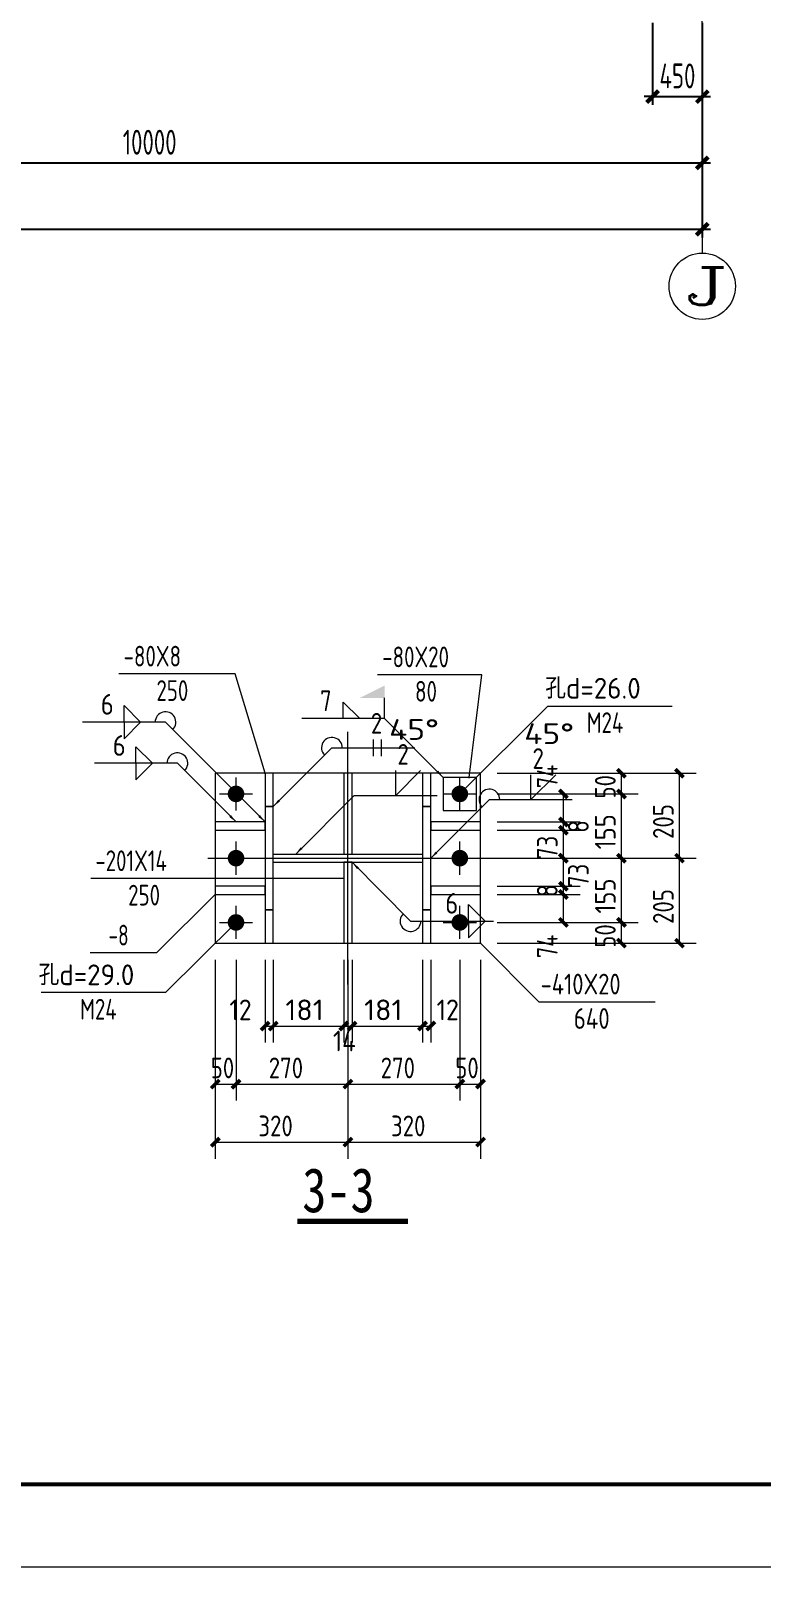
# Model space of a CAD drawing. Header units: millimetres. Extents: x 19781 to 898973, y -947928 to -267362.
# Drawn here: x 649270 to 662490, y -500940 to -473137 of the extents above; entities that cross this region are included whole.
import ezdxf

# ---------------------------------------------------------------- set-up
doc = ezdxf.new("R2010")
doc.units = ezdxf.units.MM
doc.header["$LTSCALE"] = 100
doc.linetypes.add('DOTE', pattern=[2.42, 2, -0.2, 0.02, -0.2])
doc.layers.get('0').update_dxf_attribs({"lineweight": 18})
for name, color, linetype, lineweight in [('10', 7, 'Continuous', 18), ('1000', 2, 'Continuous', 18), ('AXIS', 3, 'Continuous', 18), ('AXIS_TEXT', 7, 'Continuous', 18), ('BORDER', 7, 'Continuous', 18), ('DIM', 3, 'Continuous', 18), ('DOTE', 1, 'DOTE', 18), ('TDB_文字', 3, 'Continuous', 18), ('TDB_细实线', 1, 'Continuous', 18), ('尺寸标注', 253, 'Continuous', 18), ('焊缝标注', 253, 'Continuous', 18), ('编号标注', 253, 'Continuous', 18), ('螺栓孔标注', 253, 'Continuous', 18), ('钢板标注', 253, 'Continuous', 18)]:
    doc.layers.add(name, color=color, linetype=linetype, lineweight=lineweight)
doc.styles.add('_TCH_AXIS', font='complex.shx', dxfattribs={"bigfont": 'gbcbig.shx'})
doc.styles.add('COMPLEX', font='complex.shx', dxfattribs={"bigfont": 'gbcbig.shx'})
doc.styles.get("Standard").update_dxf_attribs({"font": 'tssdeng.shx', "bigfont": 'hztxt.shx'})
doc.styles.add('TDB_仿宋字', font='', dxfattribs={"width": 0.8})
doc.styles.add('TSSD_REIN', font='tssdeng.shx', dxfattribs={"width": 0.7, "bigfont": 'hztxt.shx'})
doc.styles.get('TDB_仿宋字').set_extended_font_data('宋体')
doc.dimstyles.new('TSSD_100_100', dxfattribs={"dimtxt": 300, "dimasz": 100, "dimexe": 100, "dimexo": 250, "dimgap": 100, "dimtad": 1, "dimdec": 0, "dimzin": 0, "dimdsep": 46, "dimtxsty": 'TSSD_REIN', "dimblk": 'ARCHTICK', "dimcen": 0, "dimdle": 100, "dimclrt": 7, "dimadec": 0, "dimazin": 0, "dimtfac": 1, "dimtdec": 0, "dimtix": 1, "dimtmove": 2, "dimatfit": 3, "dimfxl": 1, "dimtolj": 1, "dimtzin": 0, "dimarcsym": 0})

# ---------------------------------------------------------------- blocks, each defined once
blk = doc.blocks.new('_AXISO')
blk.add_circle((0, 0), 0.5)
at = {"layer": 'AXIS_TEXT', "style": 'COMPLEX', "width": 1.04167}
blk.add_attdef('A', (-0.25, -0.28), '', height=0.56, dxfattribs=at)
blk = doc.blocks.new('_ArchTick_0')
at = {"color": 0, "linetype": 'ByBlock'}
blk.add_lwpolyline([(-0.71, -0.71, 0.5, 0.5, 0), (0.71, 0.71, 0.5, 0.5, 0)], format="xyseb", dxfattribs=at)
blk = doc.blocks.new('*X557')
at = {"layer": 'DIM', "color": 0, "lineweight": -2, "ltscale": 100, "transparency": 16777216}
for p, q in [((581423, -475010), (581423, -476879)), ((661423, -475010), (661423, -476879)), ((581273, -476729), (661573, -476729))]:
    blk.add_line(p, q, dxfattribs=at)
at = {"layer": 'DIM', "color": 0, "lineweight": -2, "ltscale": 100, "transparency": 16777216, "xscale": 150, "yscale": 150, "zscale": 150, "rotation": 180}
blk.add_blockref('_ArchTick_0', (581423, -476729), dxfattribs=at)
at = {"layer": 'DIM', "color": 0, "lineweight": -2, "ltscale": 100, "transparency": 16777216, "xscale": 150, "yscale": 150, "zscale": 150}
blk.add_blockref('_ArchTick_0', (661423, -476729), dxfattribs=at)
at = {"layer": 'DIM', "color": 7, "ltscale": 100, "transparency": 16777216, "insert": (621423, -476354), "char_height": 450, "width": 4230, "attachment_point": 5, "style": 'TSSD_REIN'}
blk.add_mtext('40000', dxfattribs=at)
blk = doc.blocks.new('_ARCHTICK')
at = {"color": 0, "linetype": 'ByBlock', "const_width": 0.5}
blk.add_lwpolyline([(-0.5, -0.5), (0.5, 0.5)], dxfattribs=at)
blk = doc.blocks.new('*X562')
at = {"layer": 'DIM', "color": 0, "lineweight": -2, "ltscale": 100, "transparency": 16777216}
for p, q in [((641423, -473810), (641423, -475679)), ((661423, -473810), (661423, -475679)), ((641273, -475529), (661573, -475529))]:
    blk.add_line(p, q, dxfattribs=at)
at = {"layer": 'DIM', "color": 0, "lineweight": -2, "ltscale": 100, "transparency": 16777216, "xscale": 150, "yscale": 150, "zscale": 150, "rotation": 180}
blk.add_blockref('_ArchTick_0', (641423, -475529), dxfattribs=at)
at = {"layer": 'DIM', "color": 0, "lineweight": -2, "ltscale": 100, "transparency": 16777216, "xscale": 150, "yscale": 150, "zscale": 150}
blk.add_blockref('_ArchTick_0', (661423, -475529), dxfattribs=at)
at = {"layer": 'DIM', "color": 7, "ltscale": 100, "transparency": 16777216, "insert": (651423, -475154), "char_height": 450, "width": 4095, "attachment_point": 5, "style": 'TSSD_REIN'}
blk.add_mtext('10000', dxfattribs=at)
blk = doc.blocks.new('*X565')
at = {"layer": 'DIM', "color": 0, "lineweight": -2, "ltscale": 100, "transparency": 16777216}
for p, q in [((660523, -472992), (660523, -474479)), ((661423, -472992), (661423, -474479)), ((660523, -474329), (660373, -474329)), ((660523, -474329), (661423, -474329)), ((661423, -474329), (661573, -474329))]:
    blk.add_line(p, q, dxfattribs=at)
at = {"layer": 'DIM', "color": 0, "lineweight": -2, "ltscale": 100, "transparency": 16777216, "xscale": 150, "yscale": 150, "zscale": 150}
blk.add_blockref('_ArchTick_0', (660523, -474329), dxfattribs=at)
at = {"layer": 'DIM', "color": 0, "lineweight": -2, "ltscale": 100, "transparency": 16777216, "xscale": 150, "yscale": 150, "zscale": 150, "rotation": 180}
blk.add_blockref('_ArchTick_0', (661423, -474329), dxfattribs=at)
at = {"layer": 'DIM', "color": 7, "ltscale": 100, "transparency": 16777216, "insert": (660973, -473954), "char_height": 450, "width": 2430, "attachment_point": 5, "style": 'TSSD_REIN'}
blk.add_mtext('450', dxfattribs=at)
blk = doc.blocks.new('A$C64347DD6')
at = {"layer": '焊缝标注'}
for points in [[(4154, 6346), (3854, 6346), (4154, 6496)], [(4861, 5388), (4801, 5469), (4779, 5448)], [(2811, 5038), (2892, 5098), (2871, 5119)], [(2361, 4850), (2301, 4932), (2279, 4911)], [(2711, 4850), (2651, 4932), (2629, 4911)], [(3081, 4463), (3162, 4523), (3141, 4544)], [(4711, 4413), (4792, 4473), (4771, 4494)], [(3761, 4363), (3821, 4281), (3842, 4303)]]:
    blk.add_hatch(color=256, dxfattribs=at).paths.add_polyline_path(points, flags=0)
at = {"layer": '10', "color": 7, "linetype": 'ByBlock'}
for p, q in [((2361, 4988), (2361, 5388)), ((5061, 4988), (5061, 5388)), ((2161, 5188), (2561, 5188)), ((4861, 5188), (5261, 5188)), ((2361, 4213), (2361, 4613)), ((5061, 4213), (5061, 4613)), ((2161, 4413), (2561, 4413)), ((4861, 4413), (5261, 4413)), ((2361, 3438), (2361, 3838)), ((5061, 3438), (5061, 3838)), ((2161, 3638), (2561, 3638)), ((4861, 3638), (5261, 3638))]:
    blk.add_line(p, q, dxfattribs=at)
at = {"layer": '10'}
for points in [[(2411, 5188, 100, 100, 1), (2311, 5188, 100, 100, 1)], [(5111, 5188, 100, 100, 1), (5011, 5188, 100, 100, 1)], [(2411, 4413, 100, 100, 1), (2311, 4413, 100, 100, 1)], [(5111, 4413, 100, 100, 1), (5011, 4413, 100, 100, 1)], [(2411, 3638, 100, 100, 1), (2311, 3638, 100, 100, 1)], [(5111, 3638, 100, 100, 1), (5011, 3638, 100, 100, 1)]]:
    blk.add_lwpolyline(points, format="xyseb", close=True, dxfattribs=at)
at = {"layer": '1000'}
for p, q in [((5311, 5438), (2111, 5438)), ((2111, 5438), (2111, 3388)), ((2811, 5438), (2711, 5438)), ((2711, 5438), (2711, 5038)), ((2811, 5038), (2811, 5438)), ((3761, 5438), (3661, 5438)), ((3661, 5438), (3661, 4463)), ((3761, 4463), (3761, 5438)), ((4711, 5438), (4611, 5438)), ((4611, 5438), (4611, 5038)), ((4711, 5038), (4711, 5438)), ((5261, 5388), (4861, 5388)), ((4861, 5388), (4861, 4988)), ((5261, 4988), (5261, 5388)), ((5311, 3388), (5311, 5438)), ((2711, 5038), (2811, 5038)), ((4611, 5038), (4711, 5038)), ((2711, 4850), (2111, 4850)), ((2111, 4850), (2111, 4750)), ((2711, 4750), (2711, 4850)), ((5311, 4850), (4711, 4850)), ((4711, 4850), (4711, 4750)), ((4861, 4988), (5261, 4988)), ((5311, 4750), (5311, 4850)), ((2111, 4750), (2711, 4750)), ((4711, 4750), (5311, 4750)), ((3661, 4463), (3761, 4463)), ((3761, 4363), (3661, 4363)), ((3661, 4363), (3661, 3388)), ((3761, 3388), (3761, 4363)), ((2711, 4075), (2111, 4075)), ((2111, 4075), (2111, 3975)), ((2111, 3975), (2711, 3975)), ((2711, 3975), (2711, 4075)), ((5311, 4075), (4711, 4075)), ((4711, 4075), (4711, 3975)), ((4711, 3975), (5311, 3975)), ((5311, 3975), (5311, 4075)), ((2811, 3788), (2711, 3788)), ((2711, 3788), (2711, 3388)), ((2811, 3388), (2811, 3788)), ((4711, 3788), (4611, 3788)), ((4611, 3788), (4611, 3388)), ((4711, 3388), (4711, 3788)), ((2111, 3388), (5311, 3388)), ((2711, 3388), (2811, 3388)), ((3661, 3388), (3761, 3388)), ((4611, 3388), (4711, 3388))]:
    blk.add_line(p, q, dxfattribs=at)
at = {"layer": 'TDB_文字', "color": 3}
blk.add_lwpolyline([(3100, 32, 64.1, 64.1, 0), (4435, 32, 64.1, 64.1, 0)], format="xyseb", dxfattribs=at)
at = {"layer": '尺寸标注', "color": 253, "linetype": 'ByBlock'}
for p, q in [((5511, 5438), (7211, 5438)), ((5511, 5438), (7911, 5438)), ((5511, 5188), (6511, 5188)), ((5511, 5188), (7211, 5188)), ((5511, 5188), (7211, 5188)), ((5511, 4850), (6511, 4850)), ((5511, 4850), (6511, 4850)), ((5511, 4750), (6511, 4750)), ((5511, 4750), (6511, 4750)), ((5511, 4413), (6511, 4413)), ((5511, 4413), (6511, 4413)), ((5511, 4413), (7211, 4413)), ((5511, 4413), (7211, 4413)), ((5511, 4413), (7911, 4413)), ((5511, 4413), (7911, 4413)), ((5511, 4075), (6511, 4075)), ((5511, 4075), (6511, 4075)), ((5511, 3975), (6511, 3975)), ((5511, 3975), (6511, 3975)), ((5511, 3638), (6511, 3638)), ((5511, 3638), (7211, 3638)), ((5511, 3638), (7211, 3638)), ((5511, 3388), (7211, 3388)), ((5511, 3388), (7911, 3388)), ((2111, 3188), (2111, 1488)), ((2111, 3188), (2111, 788)), ((2361, 3188), (2361, 1488)), ((2361, 3188), (2361, 1488)), ((2711, 3188), (2711, 2188)), ((2811, 3188), (2811, 2188)), ((2811, 3188), (2811, 2188)), ((3661, 3188), (3661, 2188)), ((3661, 3188), (3661, 2188)), ((3711, 3188), (3711, 1488)), ((3711, 3188), (3711, 1488)), ((3711, 3188), (3711, 788)), ((3711, 3188), (3711, 788)), ((3761, 3188), (3761, 2188)), ((3761, 3188), (3761, 2188)), ((4611, 3188), (4611, 2188)), ((4611, 3188), (4611, 2188)), ((4711, 3188), (4711, 2188)), ((5061, 3188), (5061, 1488)), ((5061, 3188), (5061, 1488)), ((5311, 3188), (5311, 1488)), ((5311, 3188), (5311, 788))]:
    blk.add_line(p, q, dxfattribs=at)
at = {"layer": '尺寸标注'}
for p, q in [((7011, 5188), (7011, 5438)), ((7711, 4413), (7711, 5438)), ((6311, 4850), (6311, 5188)), ((7011, 4413), (7011, 5188)), ((6311, 4750), (6311, 4850)), ((6311, 4413), (6311, 4750)), ((6311, 4075), (6311, 4413)), ((7011, 3638), (7011, 4413)), ((7711, 3388), (7711, 4413)), ((6311, 3975), (6311, 4075)), ((6311, 3638), (6311, 3975)), ((7011, 3388), (7011, 3638)), ((2711, 2388), (2811, 2388)), ((2811, 2388), (3661, 2388)), ((3661, 2388), (3761, 2388)), ((3761, 2388), (4611, 2388)), ((4611, 2388), (4711, 2388)), ((2111, 1688), (2361, 1688)), ((2361, 1688), (3711, 1688)), ((3711, 1688), (5061, 1688)), ((5061, 1688), (5311, 1688)), ((2111, 988), (3711, 988)), ((3711, 988), (5311, 988))]:
    blk.add_line(p, q, dxfattribs=at)
at = {"layer": '尺寸标注', "color": 3}
for p, q in [((2811, 5038), (2711, 5038)), ((2711, 5038), (2711, 3788)), ((2811, 3788), (2811, 5038)), ((4711, 5038), (4611, 5038)), ((4611, 5038), (4611, 3788)), ((4711, 3788), (4711, 5038)), ((2811, 4463), (4611, 4463)), ((2811, 4363), (4611, 4363)), ((2711, 3788), (2811, 3788)), ((4611, 3788), (4711, 3788))]:
    blk.add_line(p, q, dxfattribs=at)
at = {"layer": '尺寸标注'}
for points in [[(6961, 5488, 45, 45, 0), (7061, 5388, 45, 45, 0)], [(7661, 5488, 45, 45, 0), (7761, 5388, 45, 45, 0)], [(6261, 5238, 45, 45, 0), (6361, 5138, 45, 45, 0)], [(6961, 5238, 45, 45, 0), (7061, 5138, 45, 45, 0)], [(6961, 5238, 45, 45, 0), (7061, 5138, 45, 45, 0)], [(6261, 4900, 45, 45, 0), (6361, 4800, 45, 45, 0)], [(6261, 4900, 45, 45, 0), (6361, 4800, 45, 45, 0)], [(6261, 4800, 45, 45, 0), (6361, 4700, 45, 45, 0)], [(6261, 4800, 45, 45, 0), (6361, 4700, 45, 45, 0)], [(6261, 4463, 45, 45, 0), (6361, 4363, 45, 45, 0)], [(6261, 4463, 45, 45, 0), (6361, 4363, 45, 45, 0)], [(6961, 4463, 45, 45, 0), (7061, 4363, 45, 45, 0)], [(6961, 4463, 45, 45, 0), (7061, 4363, 45, 45, 0)], [(7661, 4463, 45, 45, 0), (7761, 4363, 45, 45, 0)], [(7661, 4463, 45, 45, 0), (7761, 4363, 45, 45, 0)], [(6261, 4125, 45, 45, 0), (6361, 4025, 45, 45, 0)], [(6261, 4125, 45, 45, 0), (6361, 4025, 45, 45, 0)], [(6261, 4025, 45, 45, 0), (6361, 3925, 45, 45, 0)], [(6261, 4025, 45, 45, 0), (6361, 3925, 45, 45, 0)], [(6261, 3688, 45, 45, 0), (6361, 3588, 45, 45, 0)], [(6961, 3688, 45, 45, 0), (7061, 3588, 45, 45, 0)], [(6961, 3688, 45, 45, 0), (7061, 3588, 45, 45, 0)], [(6961, 3438, 45, 45, 0), (7061, 3338, 45, 45, 0)], [(7661, 3438, 45, 45, 0), (7761, 3338, 45, 45, 0)], [(2661, 2338, 45, 45, 0), (2761, 2438, 45, 45, 0)], [(2761, 2338, 45, 45, 0), (2861, 2438, 45, 45, 0)], [(2761, 2338, 45, 45, 0), (2861, 2438, 45, 45, 0)], [(3611, 2338, 45, 45, 0), (3711, 2438, 45, 45, 0)], [(3611, 2338, 45, 45, 0), (3711, 2438, 45, 45, 0)], [(3711, 2338, 45, 45, 0), (3811, 2438, 45, 45, 0)], [(3711, 2338, 45, 45, 0), (3811, 2438, 45, 45, 0)], [(4561, 2338, 45, 45, 0), (4661, 2438, 45, 45, 0)], [(4561, 2338, 45, 45, 0), (4661, 2438, 45, 45, 0)], [(4661, 2338, 45, 45, 0), (4761, 2438, 45, 45, 0)], [(2061, 1638, 45, 45, 0), (2161, 1738, 45, 45, 0)], [(2311, 1638, 45, 45, 0), (2411, 1738, 45, 45, 0)], [(2311, 1638, 45, 45, 0), (2411, 1738, 45, 45, 0)], [(3661, 1638, 45, 45, 0), (3761, 1738, 45, 45, 0)], [(3661, 1638, 45, 45, 0), (3761, 1738, 45, 45, 0)], [(5011, 1638, 45, 45, 0), (5111, 1738, 45, 45, 0)], [(5011, 1638, 45, 45, 0), (5111, 1738, 45, 45, 0)], [(5261, 1638, 45, 45, 0), (5361, 1738, 45, 45, 0)], [(2061, 938, 45, 45, 0), (2161, 1038, 45, 45, 0)], [(3661, 938, 45, 45, 0), (3761, 1038, 45, 45, 0)], [(3661, 938, 45, 45, 0), (3761, 1038, 45, 45, 0)], [(5261, 938, 45, 45, 0), (5361, 1038, 45, 45, 0)]]:
    blk.add_lwpolyline(points, format="xyseb", dxfattribs=at)
at = {"layer": '焊缝标注', "color": 253, "linetype": 'ByBlock'}
for p, q in [((4154, 6096), (4154, 6346)), ((1210, 6054), (1010, 6254)), ((1010, 6054), (1010, 6254)), ((3854, 6096), (3654, 6296)), ((3654, 6096), (3654, 6296)), ((1510, 6054), (510, 6054)), ((1210, 6054), (1010, 5854)), ((1010, 6054), (1010, 5854)), ((4154, 6096), (3154, 6096)), ((1354, 5558), (1154, 5758)), ((1154, 5558), (1154, 5758)), ((4018, 5645), (4018, 5845)), ((4118, 5645), (4118, 5845)), ((3518, 5745), (4518, 5745)), ((1654, 5558), (654, 5558)), ((1354, 5558), (1154, 5358)), ((1154, 5558), (1154, 5358)), ((4288, 5170), (4288, 5470)), ((4288, 5170), (4588, 5470)), ((5918, 5120), (5918, 5420)), ((5918, 5120), (6218, 5420)), ((3788, 5170), (4788, 5170)), ((5418, 5120), (6418, 5120)), ((5166, 3854), (5366, 3654)), ((5166, 3654), (5166, 3854)), ((4466, 3654), (5466, 3654)), ((5166, 3454), (5366, 3654)), ((5166, 3654), (5166, 3454))]:
    blk.add_line(p, q, dxfattribs=at)
at = {"layer": '焊缝标注'}
for p, q in [((2711, 4850), (1510, 6054)), ((4861, 5388), (4154, 6096)), ((2811, 5038), (3518, 5745)), ((2361, 4850), (1654, 5558)), ((3081, 4463), (3788, 5170)), ((4711, 4413), (5418, 5120)), ((3761, 4363), (4466, 3654))]:
    blk.add_line(p, q, dxfattribs=at)
for centre, start, end in [((1510, 6054), 314.9315, 180), ((3518, 5745), 0, 224.9772), ((1654, 5558), 314.9315, 180), ((5418, 5120), 0, 224.9772), ((4466, 3654), 134.8403, 360)]:
    blk.add_arc(centre, 125, start, end, dxfattribs=at)
at = {"layer": '编号标注', "color": 7, "linetype": 'ByBlock'}
for p, q in [((3711, 2888), (3711, 5938)), ((2021, 4413), (5811, 4413))]:
    blk.add_line(p, q, dxfattribs=at)
at = {"layer": '螺栓孔标注', "color": 253, "linetype": 'ByBlock'}
for p, q in [((2351, 6635), (949, 6635)), ((5326, 6626), (4069, 6626)), ((5172, 5385), (5326, 6626)), ((5061, 5188), (6122, 6248)), ((6122, 6248), (7622, 6248)), ((3661, 4167), (608, 4167)), ((2361, 3638), (1510, 2791)), ((1510, 2791), (10, 2791))]:
    blk.add_line(p, q, dxfattribs=at)
at = {"layer": '螺栓孔标注'}
for points in [[(5066, 5188, 10, 10, 1), (5056, 5188, 10, 10, 1)], [(2366, 3638, 10, 10, 1), (2356, 3638, 10, 10, 1)]]:
    blk.add_lwpolyline(points, format="xyseb", close=True, dxfattribs=at)
at = {"layer": '钢板标注', "color": 253, "linetype": 'ByBlock'}
for p, q in [((2711, 5438), (2351, 6635)), ((2111, 3975), (1402, 3270)), ((5311, 3388), (6016, 2679)), ((1402, 3270), (602, 3270)), ((6016, 2679), (7416, 2679))]:
    blk.add_line(p, q, dxfattribs=at)
at = {"layer": '钢板标注'}
for points in [[(2716, 5438, 10, 10, 1), (2706, 5438, 10, 10, 1)], [(5177, 5385, 10, 10, 1), (5167, 5385, 10, 10, 1)], [(3666, 4167, 10, 10, 1), (3656, 4167, 10, 10, 1)], [(2116, 3975, 10, 10, 1), (2106, 3975, 10, 10, 1)], [(5316, 3388, 10, 10, 1), (5306, 3388, 10, 10, 1)]]:
    blk.add_lwpolyline(points, format="xyseb", close=True, dxfattribs=at)
at = {"layer": 'TDB_细实线', "style": 'TDB_仿宋字', "width": 0.8}
blk.add_text('3-3', height=534.2, dxfattribs=at).set_placement((3161, 142))
at = {"layer": '尺寸标注'}
for s, width, p in [('74', 0.816, (6241, 5258)), ('50', 0.84, (6941, 5133)), ('205', 0.84, (7641, 4645)), ('8', 0.840001, (6616, 4720)), ('155', 0.9072, (6941, 4520)), ('73', 0.84, (6241, 4402)), ('73', 0.84, (6616, 4064)), ('155', 0.9072, (6941, 3745)), ('8', 0.840001, (6241, 3945)), ('205', 0.84, (7641, 3620)), ('50', 0.84, (6941, 3333)), ('74', 0.816, (6241, 3208))]:
    blk.add_text(s, height=250, rotation=90, dxfattribs=dict(at, width=width)).set_placement(p)
for s, width, p in [('12', 0.95199, (2281, 2458)), ('181', 1.10633, (2956, 2458)), ('181', 1.10633, (3906, 2458)), ('12', 0.95199, (4781, 2458)), ('14', 0.92128, (3531, 2083)), ('50', 0.839991, (2056, 1758)), ('270', 0.839994, (2756, 1758)), ('270', 0.839994, (4106, 1758)), ('50', 0.839991, (5006, 1758)), ('320', 0.839994, (2631, 1058)), ('320', 0.839994, (4231, 1058))]:
    blk.add_text(s, height=250, dxfattribs=dict(at, width=width)).set_placement(p)
at = {"layer": '焊缝标注'}
for s, width, p in [('6', 0.904631, (730, 6144)), ('7', 0.839978, (3374, 6186)), ('2', 0.840015, (3988, 5915)), ('45%%D', 1.22888, (4208, 5840)), ('45%%D', 1.22888, (5838, 5790)), ('6', 0.904592, (874, 5648)), ('2', 0.840015, (4308, 5540)), ('2', 0.840015, (5938, 5490)), ('6', 0.904592, (4886, 3744))]:
    blk.add_text(s, height=250, dxfattribs=dict(at, width=width)).set_placement(p)
at = {"layer": '螺栓孔标注'}
for s, height, width, p in [('-80X8', 250.1, 0.768817, (1005, 6725)), ('-80X20', 250.1, 0.768817, (4125, 6716)), ('250', 250.1, 0.768817, (1401, 6310)), ('80', 250.1, 0.768817, (4521, 6301)), ('孔d=26.0', 250, 0.995075, (6092, 6338)), ('M24', 250, 0.768808, (6592, 5923)), ('-201X14', 250.1, 0.768817, (664, 4257)), ('250', 250.1, 0.768817, (1060, 3842)), ('孔d=29.0', 250, 0.995079, (-20, 2881)), ('M24', 250, 0.768817, (480, 2466))]:
    blk.add_text(s, height=height, dxfattribs=dict(at, width=width)).set_placement(p)
at = {"layer": '钢板标注'}
for s, width, p in [('-8', 0.714005, (822, 3360)), ('-410X20', 0.827649, (6036, 2769)), ('640', 0.840004, (6436, 2354))]:
    blk.add_text(s, height=250, dxfattribs=dict(at, width=width)).set_placement(p)

msp = doc.modelspace()

# ---------------------------------------------------------------- linework, layer by layer
at = {"layer": 'AXIS'}
msp.add_line((661423.21, -473524.53), (661423.21, -477159.53), dxfattribs=at)
at = {"layer": 'BORDER'}
msp.add_lwpolyline([(571798, -500940), (571798, -437940), (705448, -437940), (705448, -500940)], close=True, dxfattribs=at)
msp.add_lwpolyline([(575548, -499440, 75, 75, 0), (575548, -439440, 75, 75, 0), (703948, -439440, 75, 75, 0), (703948, -499440, 75, 75, 0)], format="xyseb", close=True, dxfattribs=at)
at = {"layer": 'DOTE', "linetype": 'DOTE', "ltscale": 10}
msp.add_line((661423.21, -473524.53), (661423.21, -448616.53), dxfattribs=at)

# ---------------------------------------------------------------- block references
at = {"layer": '10', "ltscale": 100, "xscale": 1.5, "yscale": 1.5, "zscale": 1.5}
msp.add_blockref('A$C64347DD6', (649443.71, -494728.53), dxfattribs=at)
at = {"layer": 'AXIS'}
ref = msp.add_blockref('_AXISO', (661423.21, -477759.53), dxfattribs=dict(at, xscale=1200, yscale=1200, zscale=1200))
ref.add_attrib('A', 'J', (661083.8, -478098.94), dxfattribs={"layer": 'AXIS_TEXT', "height": 678.82, "style": '_TCH_AXIS', "width": 1.90909})

# ---------------------------------------------------------------- dimensions: what is measured, and where the dimension line sits
at = {"layer": 'DIM', "ltscale": 100}
for base, p1, p2, text, picture, middle in [((661423.21, -474328.83), (660523.21, -472616.53), (661423.21, -472616.53), '450', '*X565', (660973.21, -473953.83)), ((661423.21, -476728.83), (581423.21, -474634.53), (661423.21, -474634.53), '40000', '*X557', (621423.21, -476353.83))]:
    dim = msp.add_linear_dim(base=base, p1=p1, p2=p2, text=text, dimstyle='TSSD_100_100', override={"dimscale": 1.5, "dimsah": 1}, dxfattribs=at)
    dim.commit()
    dim.dimension.update_dxf_attribs({"geometry": picture, "text_midpoint": middle})
dim = msp.add_linear_dim(base=(661423.21, -475528.83), p1=(641423.21, -473434.53), p2=(661423.21, -473434.53), angle=0, text='10000', dimstyle='TSSD_100_100', override={"dimscale": 1.5, "dimsah": 1}, dxfattribs=at)
dim.commit()
dim.dimension.update_dxf_attribs({"geometry": '*X562', "text_midpoint": (651423.21, -475153.83)})

doc.saveas('drawing.dxf')
